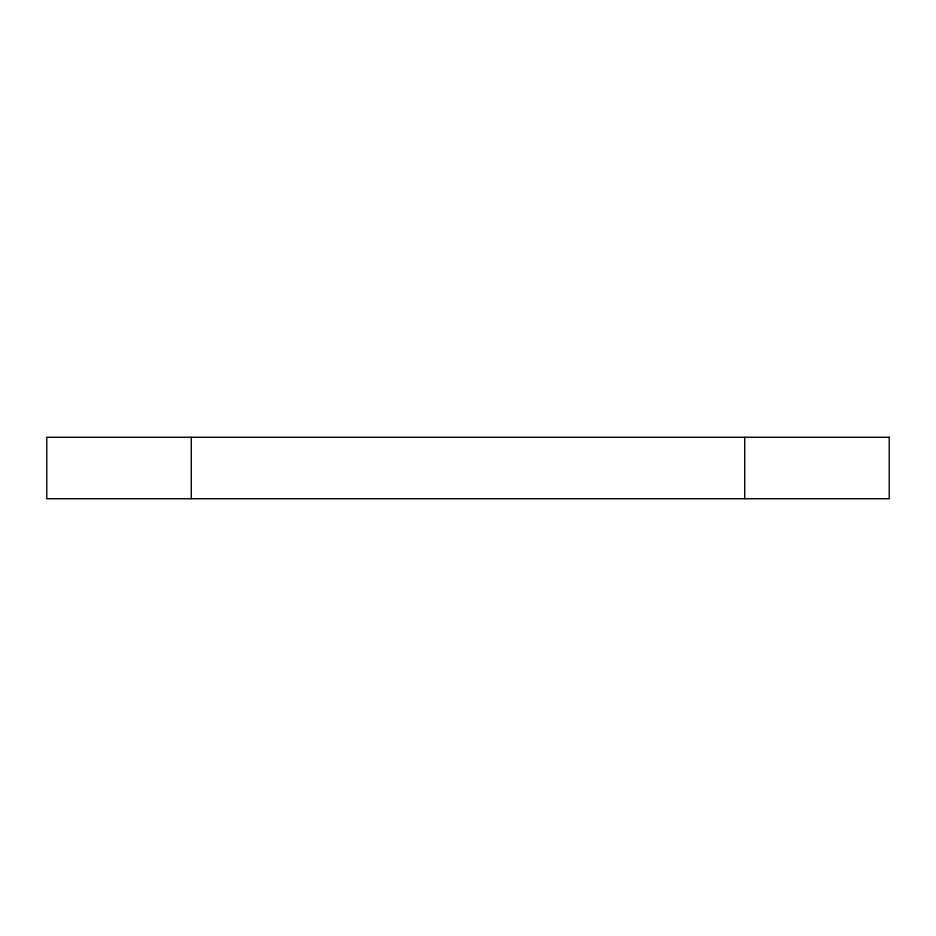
<?xml version="1.0" encoding="UTF-8"?>
<svg xmlns="http://www.w3.org/2000/svg" width="936" height="936" viewBox="0 0 936 936"><rect width="100%" height="100%" fill="white"/><g stroke="black" fill="none" stroke-linecap="round" stroke-linejoin="round"><path stroke-width="1.4" d="M744.705 437.252L744.705 498.748M191.295 437.252L191.295 498.748M889.2 437.252L46.8 437.252L46.8 498.748L889.2 498.748L889.2 437.252"/></g></svg>
